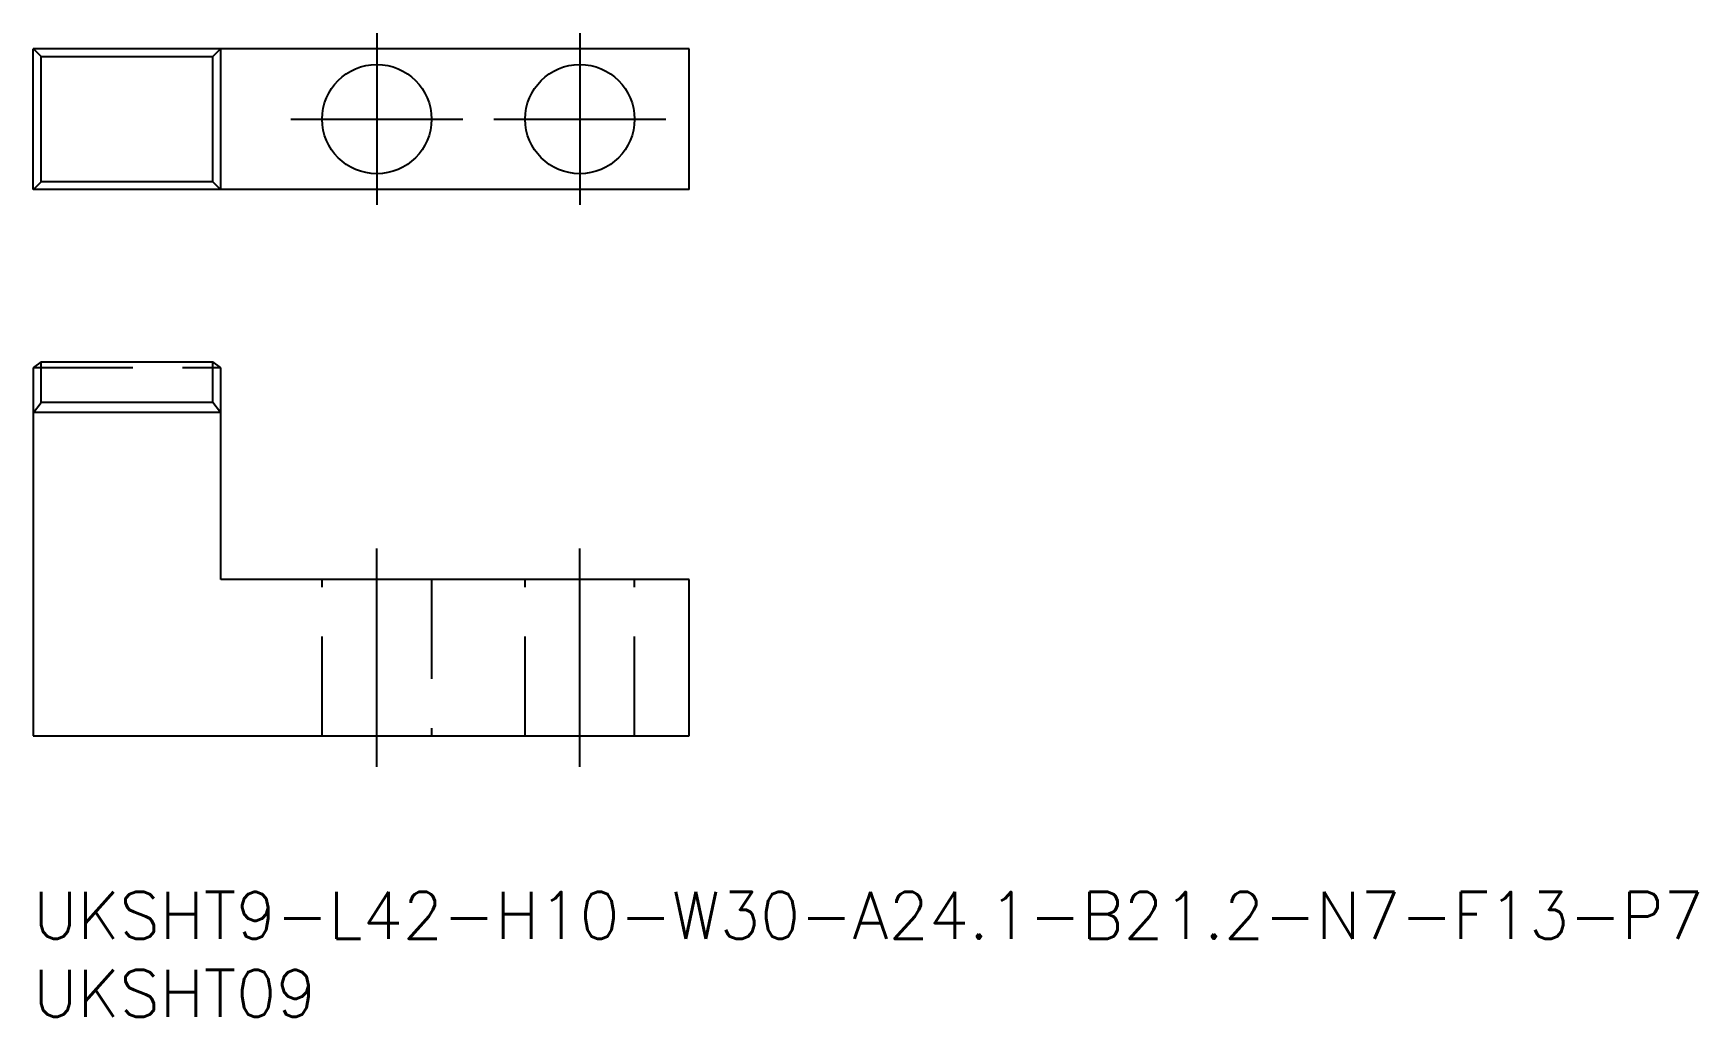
# Model space of a CAD drawing. Extents: x 0 to 107, y -8 to 55.
import ezdxf

# ---------------------------------------------------------------- set-up
doc = ezdxf.new("R2010")
doc.units = 0
doc.header["$LTSCALE"] = 0.5
doc.linetypes.add('CENTER', pattern=[50.8, 31.75, -6.35, 6.35, -6.35])
doc.linetypes.add('DASHED', pattern=[19.05, 12.7, -6.35])
doc.layers.get('0').update_dxf_attribs({"linetype": 'CONTINUOUS'})
for name, color, linetype in [('MSM_CENTER', 1, 'CENTER'), ('MSM_CONTINUOUS', 7, 'CONTINUOUS'), ('MSM_DASHED', 4, 'DASHED'), ('MSM_PART_NUMBER', 7, 'CONTINUOUS')]:
    doc.layers.add(name, color=color, linetype=linetype)
doc.styles.get("Standard").update_dxf_attribs({"font": 'txt.shx', "height": 3, "bigfont": 'bigfont.shx'})

# ---------------------------------------------------------------- blocks, each defined once
blk = doc.blocks.new('*U1')
at = {"layer": 'MSM_PART_NUMBER'}
blk.add_text('UKSHT9-L42-H10-W30-A24.1-B21.2-N7-F13-P7', height=3, dxfattribs=at).set_placement((0, -3))
blk = doc.blocks.new('*U2')
at = {"layer": 'MSM_PART_NUMBER'}
blk.add_text('UKSHT09', height=3, dxfattribs=at).set_placement((0, -8))

msp = doc.modelspace()

# ---------------------------------------------------------------- linework, layer by layer
at = {"layer": 'MSM_CENTER'}
for p, q in [((22, 55), (22, 44)), ((35, 55), (35, 44)), ((16.5, 49.5), (27.5, 49.5)), ((29.5, 49.5), (40.5, 49.5)), ((22, 8), (22, 22)), ((35, 8), (35, 22))]:
    msp.add_line(p, q, dxfattribs=at)
at = {"layer": 'MSM_CONTINUOUS'}
for p, q in [((0, 45), (0, 54)), ((42, 54), (0, 54)), ((0.5, 53.52), (0.02, 54)), ((0.5, 45.48), (0.5, 53.52)), ((0.5, 53.52), (11.5, 53.52)), ((11.98, 54), (11.5, 53.52)), ((11.5, 45.48), (11.5, 53.52)), ((12, 45), (12, 54)), ((42, 45), (42, 54)), ((42, 45), (0, 45)), ((0.02, 45), (0.5, 45.48)), ((11.5, 45.48), (0.5, 45.48)), ((11.98, 45), (11.5, 45.48)), ((0.02, 33.6), (0, 33.57)), ((0, 33.57), (0, 10)), ((0.5, 33.95), (0.02, 33.6)), ((0.5, 33.95), (11.5, 33.95)), ((0.5, 31.35), (0.5, 33.95)), ((11.98, 33.6), (11.5, 33.95)), ((11.5, 31.35), (11.5, 33.95)), ((12, 33.57), (11.98, 33.6)), ((12, 20), (12, 33.57)), ((0.02, 30.7), (0.5, 31.35)), ((11.5, 31.35), (0.5, 31.35)), ((11.98, 30.7), (11.5, 31.35)), ((0.02, 30.7), (0, 30.67)), ((11.98, 30.7), (0.02, 30.7)), ((12, 30.67), (11.98, 30.7)), ((42, 20), (12, 20)), ((42, 10), (42, 20)), ((0, 10), (42, 10))]:
    msp.add_line(p, q, dxfattribs=at)
for centre in [(22, 49.5), (35, 49.5)]:
    msp.add_circle(centre, 3.5, dxfattribs=at)
at = {"layer": 'MSM_DASHED'}
for p, q in [((0.02, 33.6), (11.98, 33.6)), ((18.5, 10), (18.5, 20)), ((25.5, 20), (25.5, 10)), ((31.5, 10), (31.5, 20)), ((38.5, 10), (38.5, 20))]:
    msp.add_line(p, q, dxfattribs=at)

# ---------------------------------------------------------------- block references
for name in ['*U1', '*U2']:
    msp.add_blockref(name, (0, 0))

doc.saveas('drawing.dxf')
